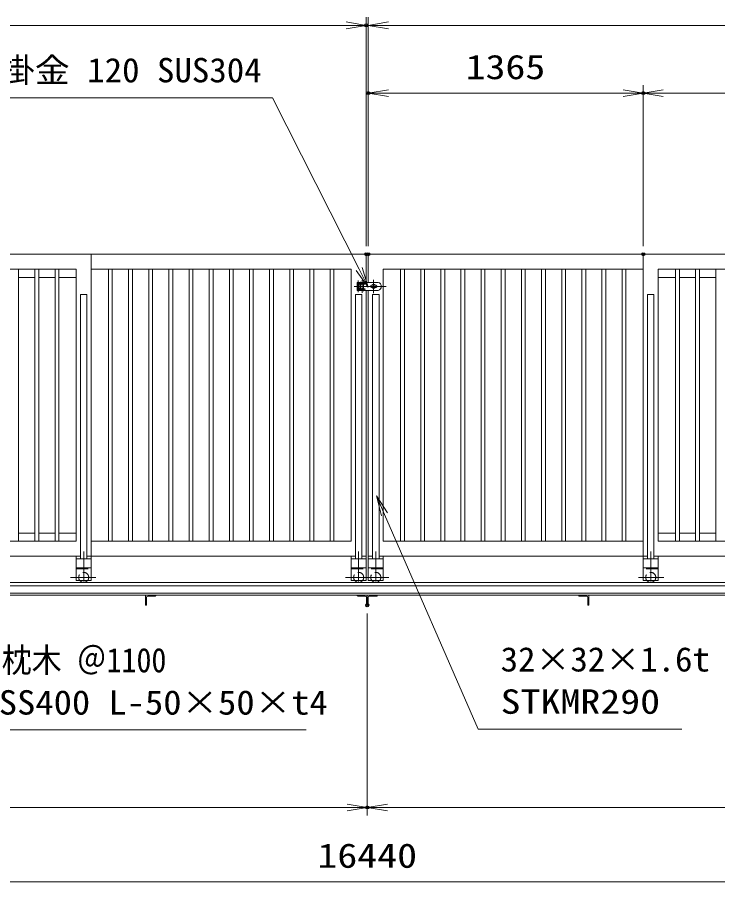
# Model space of a CAD drawing. Units: millimetres at full size. Extents: x -11880 to 11880, y -8399 to 8401.
# Drawn here: x -486 to 2991, y 796 to 5088 of the extents above; entities that cross this region are included whole.
import ezdxf
from ezdxf.enums import TextEntityAlignment as Align

# ---------------------------------------------------------------- set-up
doc = ezdxf.new("R2010")
doc.units = ezdxf.units.MM
doc.header["$LTSCALE"] = 30
doc.header["$PDMODE"] = 32
doc.header["$PDSIZE"] = 15
doc.linetypes.add('USER1', pattern=[10.7, 5, -2.5, 0.7, -2.5])
doc.linetypes.add('USER2', pattern=[2.7, 2, -0.7])
for name, color, linetype, lineweight in [('0-1_軸線', 6, 'USER1', 18), ('0-2_01', 4, 'Continuous', 18), ('0-3_外形線', 7, 'Continuous', 18), ('0-4_隠れ線', 4, 'USER2', 18), ('0-5_0', 7, 'Continuous', 18), ('0-9_寸法線', 3, 'Continuous', 18)]:
    doc.layers.add(name, color=color, linetype=linetype, lineweight=lineweight)
doc.layers.add('0-A_DEFPOINTS', color=7, linetype='Continuous')
doc.styles.add('ＭＳ ゴシック', font='')
doc.styles.get('ＭＳ ゴシック').set_extended_font_data('MS Gothic')

# ---------------------------------------------------------------- blocks, each defined once
blk = doc.blocks.new('_OPEN')
at = {"layer": '0-5_0'}
blk.add_line((0, 0), (-30, 0), dxfattribs=at)
blk.add_lwpolyline([(-30, 5), (0, 0), (-30, -5)], dxfattribs=at)
blk = doc.blocks.new('S159')
at = {"layer": '0-9_寸法線'}
for points in [[(15615046.9, -16085317.1), (15673431.7, -16085317.1), (15686301.5, -16110848.8), (15687651.8, -16113527.7)], [(15685855, -16111073.9), (15687651.8, -16113527.7), (15686747.9, -16110623.7)]]:
    blk.add_lwpolyline(points, dxfattribs=at)
at = {"layer": '0-9_寸法線', "color": 254, "style": 'ＭＳ ゴシック', "width": 1.05}
blk.add_text('MARUKI 掛金 120 SUS304', height=3637, dxfattribs=at).set_placement((15614614.9, -16084126.6), align=Align.BOTTOM_LEFT)
blk = doc.blocks.new('S162')
at = {"layer": '0-9_寸法線'}
for points in [[(15734370.6, -16179384), (15704037, -16179384), (15690102.3, -16147387.2), (15688904.4, -16144636.8)], [(15690560.7, -16147187.6), (15688904.4, -16144636.8), (15689643.8, -16147586.9)]]:
    blk.add_lwpolyline(points, dxfattribs=at)
at = {"layer": '0-9_寸法線', "color": 254, "style": 'ＭＳ ゴシック'}
for s, width, p in [('32×32×1.6t', 1.05, (15707385, -16171893.4)), ('STKMR290', 1.2, (15707385, -16178193.4))]:
    blk.add_text(s, height=3637, dxfattribs=dict(at, width=width)).set_placement(p, align=Align.BOTTOM_LEFT)
blk = doc.blocks.new('S166')
at = {"layer": '0-9_寸法線'}
for points in [[(15678440.9, -16179505.3), (15629300.9, -16179505.3), (15622675.4, -16163702.4), (15621515.5, -16160935.7)], [(15623136.5, -16163509.1), (15621515.5, -16160935.7), (15622214.3, -16163895.7)]]:
    blk.add_lwpolyline(points, dxfattribs=at)
at = {"layer": '0-9_寸法線', "color": 254, "style": 'ＭＳ ゴシック'}
for s, width, p in [('枕木 ＠1100', 0.9, (15633080.9, -16172014.7)), ('SS400 L-50×50×t4', 1.1, (15632648.9, -16178314.7))]:
    blk.add_text(s, height=3637, dxfattribs=dict(at, width=width)).set_placement(p, align=Align.BOTTOM_LEFT)

msp = doc.modelspace()

# ---------------------------------------------------------------- linework, layer by layer
at = {"layer": '0-1_軸線', "linetype": 'Continuous'}
for p, q in [((1206.32, 3722.56), (1206.32, 3780.67)), ((1225.82, 3720.31), (1225.82, 3783.66)), ((1283.32, 3718.8), (1283.32, 3784.44)), ((1187.2, 3751.95), (1345.71, 3751.95)), ((1211.41, 3764.95), (1241, 3764.95)), ((1211.41, 3738.95), (1242.62, 3738.95)), ((1218.32, 3729.56), (1218.32, 3775.29)), ((1233.32, 3728.48), (1233.32, 3775.29))]:
    msp.add_line(p, q, dxfattribs=at)
at = {"layer": '0-1_軸線'}
for p, q in [((-156.18, 2436.27), (-156.18, 2249.16)), ((1208.82, 2436.27), (1208.82, 2249.16)), ((1293.82, 2436.27), (1293.82, 2249.16)), ((2658.82, 2436.27), (2658.82, 2249.16)), ((-221.29, 2306.95), (-95.96, 2306.95)), ((1143.71, 2306.95), (1269.05, 2306.95)), ((1358.92, 2306.95), (1233.59, 2306.95)), ((2723.92, 2306.95), (2598.59, 2306.95))]:
    msp.add_line(p, q, dxfattribs=at)
at = {"layer": '0-2_01', "color": 7}
for p, q in [((-193.68, 2411.95), (-193.68, 2291.95)), ((-118.68, 2411.95), (-118.68, 2291.95)), ((1171.32, 2411.95), (1171.32, 2291.95)), ((1246.32, 2411.95), (1224.82, 2411.95)), ((1246.32, 2411.95), (1246.32, 2291.95)), ((1256.32, 2411.95), (1256.32, 2291.95)), ((1256.32, 2411.95), (1277.82, 2411.95)), ((1331.32, 2411.95), (1331.32, 2291.95)), ((2621.32, 2411.95), (2621.32, 2291.95)), ((-193.68, 2399.95), (-118.68, 2399.95)), ((1171.32, 2399.95), (1246.32, 2399.95)), ((1331.32, 2399.95), (1256.32, 2399.95)), ((2696.32, 2399.95), (2621.32, 2399.95)), ((-193.68, 2354.95), (-118.68, 2354.95)), ((1171.32, 2354.95), (1246.32, 2354.95)), ((1331.32, 2354.95), (1256.32, 2354.95)), ((2696.32, 2354.95), (2621.32, 2354.95)), ((-193.68, 2291.95), (-118.68, 2291.95)), ((1171.32, 2291.95), (1246.32, 2291.95)), ((1331.32, 2291.95), (1256.32, 2291.95))]:
    msp.add_line(p, q, dxfattribs=at)
msp.add_lwpolyline([(2696.32, 2411.95), (2696.32, 2291.95), (2621.32, 2291.95)], dxfattribs=at)
for centre in [(-156.18, 2306.95), (1208.82, 2306.95), (1293.82, 2306.95), (2658.82, 2306.95)]:
    msp.add_arc(centre, 25, 216.8699, 323.1301, dxfattribs=at)
at = {"layer": '0-3_外形線'}
for p, q in [((1246.32, 3911.95), (-1583.68, 3911.95)), ((-118.68, 2411.95), (-118.68, 3911.95)), ((1246.32, 3771.95), (1246.32, 3911.95)), ((1256.32, 3911.95), (4086.32, 3911.95)), ((1256.32, 3771.95), (1256.32, 3911.95)), ((2621.32, 2411.95), (2621.32, 3911.95)), ((-193.68, 3836.95), (-1583.68, 3836.95)), ((-479.18, 2486.95), (-479.18, 3836.95)), ((-398.18, 2486.95), (-398.18, 3836.95)), ((-379.18, 2486.95), (-379.18, 3836.95)), ((-298.18, 2486.95), (-298.18, 3836.95)), ((-279.18, 2486.95), (-279.18, 3836.95)), ((-193.68, 2486.95), (-193.68, 3836.95)), ((1171.32, 3836.95), (-118.68, 3836.95)), ((-33.18, 2486.95), (-33.18, 3836.95)), ((-14.18, 2486.95), (-14.18, 3836.95)), ((66.82, 2486.95), (66.82, 3836.95)), ((85.82, 2486.95), (85.82, 3836.95)), ((166.82, 2486.95), (166.82, 3836.95)), ((185.82, 2486.95), (185.82, 3836.95)), ((266.82, 2486.95), (266.82, 3836.95)), ((285.82, 2486.95), (285.82, 3836.95)), ((366.82, 2486.95), (366.82, 3836.95)), ((385.82, 2486.95), (385.82, 3836.95)), ((466.82, 2486.95), (466.82, 3836.95)), ((485.82, 2486.95), (485.82, 3836.95)), ((566.82, 2486.95), (566.82, 3836.95)), ((585.82, 2486.95), (585.82, 3836.95)), ((666.82, 2486.95), (666.82, 3836.95)), ((685.82, 2486.95), (685.82, 3836.95)), ((766.82, 2486.95), (766.82, 3836.95)), ((785.82, 2486.95), (785.82, 3836.95)), ((866.82, 2486.95), (866.82, 3836.95)), ((885.82, 2486.95), (885.82, 3836.95)), ((966.82, 2486.95), (966.82, 3836.95)), ((985.82, 2486.95), (985.82, 3836.95)), ((1066.82, 2486.95), (1066.82, 3836.95)), ((1085.82, 2486.95), (1085.82, 3836.95)), ((1171.32, 2486.95), (1171.32, 3836.95)), ((1416.82, 2486.95), (1416.82, 3836.95)), ((1435.82, 2486.95), (1435.82, 3836.95)), ((1516.82, 2486.95), (1516.82, 3836.95)), ((1535.82, 2486.95), (1535.82, 3836.95)), ((1616.82, 2486.95), (1616.82, 3836.95)), ((1635.82, 2486.95), (1635.82, 3836.95)), ((1716.82, 2486.95), (1716.82, 3836.95)), ((1735.82, 2486.95), (1735.82, 3836.95)), ((1816.82, 2486.95), (1816.82, 3836.95)), ((1835.82, 2486.95), (1835.82, 3836.95)), ((1916.82, 2486.95), (1916.82, 3836.95)), ((1935.82, 2486.95), (1935.82, 3836.95)), ((2016.82, 2486.95), (2016.82, 3836.95)), ((2035.82, 2486.95), (2035.82, 3836.95)), ((2116.82, 2486.95), (2116.82, 3836.95)), ((2135.82, 2486.95), (2135.82, 3836.95)), ((2216.82, 2486.95), (2216.82, 3836.95)), ((2235.82, 2486.95), (2235.82, 3836.95)), ((2316.82, 2486.95), (2316.82, 3836.95)), ((2335.82, 2486.95), (2335.82, 3836.95)), ((2416.82, 2486.95), (2416.82, 3836.95)), ((2435.82, 2486.95), (2435.82, 3836.95)), ((2516.82, 2486.95), (2516.82, 3836.95)), ((2535.82, 2486.95), (2535.82, 3836.95)), ((2696.32, 3836.95), (4086.32, 3836.95)), ((2696.32, 2486.95), (2696.32, 3836.95)), ((2781.82, 2486.95), (2781.82, 3836.95)), ((2800.82, 2486.95), (2800.82, 3836.95)), ((2881.82, 2486.95), (2881.82, 3836.95)), ((2900.82, 2486.95), (2900.82, 3836.95)), ((2981.82, 2486.95), (2981.82, 3836.95)), ((-479.18, 3796.95), (-398.18, 3796.95)), ((-379.18, 3796.95), (-298.18, 3796.95)), ((-279.18, 3796.95), (-193.68, 3796.95)), ((2781.82, 3796.95), (2696.32, 3796.95)), ((2881.82, 3796.95), (2800.82, 3796.95)), ((2981.82, 3796.95), (2900.82, 3796.95)), ((1306.32, 3771.95), (1201.32, 3771.95)), ((1201.32, 3771.95), (1201.32, 3731.95)), ((1293.32, 3757.95), (1273.32, 3757.95)), ((1293.32, 3745.95), (1273.32, 3745.95)), ((-172.18, 3711.95), (-172.18, 2399.95)), ((-172.18, 3711.95), (-140.18, 3711.95)), ((-140.18, 3711.95), (-140.18, 2399.95)), ((1192.82, 3711.95), (1192.82, 2399.95)), ((1192.82, 3711.95), (1224.82, 3711.95)), ((1201.32, 3731.95), (1306.32, 3731.95)), ((1224.82, 3711.95), (1224.82, 2399.95)), ((1246.32, 2411.95), (1246.32, 3731.95)), ((1256.32, 2411.95), (1256.32, 3731.95)), ((1309.82, 3711.95), (1277.82, 3711.95)), ((1277.82, 3711.95), (1277.82, 2399.95)), ((1309.82, 3711.95), (1309.82, 2399.95)), ((2642.82, 3711.95), (2642.82, 2399.95)), ((2674.82, 3711.95), (2642.82, 3711.95)), ((2674.82, 3711.95), (2674.82, 2399.95)), ((-398.18, 2526.95), (-479.18, 2526.95)), ((-298.18, 2526.95), (-379.18, 2526.95)), ((-193.68, 2526.95), (-279.18, 2526.95)), ((2696.32, 2526.95), (2781.82, 2526.95)), ((2800.82, 2526.95), (2881.82, 2526.95)), ((2900.82, 2526.95), (2981.82, 2526.95)), ((-193.68, 2486.95), (-1583.68, 2486.95)), ((-118.68, 2486.95), (1171.32, 2486.95)), ((2696.32, 2486.95), (4086.32, 2486.95)), ((-172.18, 2411.95), (-1583.68, 2411.95)), ((1191.32, 2411.95), (-140.18, 2411.95)), ((1311.32, 2411.95), (2642.82, 2411.95)), ((2674.82, 2411.95), (4086.32, 2411.95)), ((1251.32, 2281.95), (-6956.68, 2281.95)), ((1251.32, 2281.95), (9459.32, 2281.95)), ((1251.32, 2264.46), (-6956.68, 2264.46)), ((1251.32, 2264.46), (9459.32, 2264.46)), ((1251.32, 2228.76), (-6956.68, 2228.76)), ((1251.32, 2218.46), (-6956.68, 2218.46)), ((196.32, 2218.46), (146.32, 2218.46)), ((151.32, 2218.46), (151.32, 2168.46)), ((155.32, 2171.46), (155.32, 2207.96)), ((161.82, 2214.46), (198.32, 2214.46)), ((201.32, 2217.46), (201.32, 2218.46)), ((1201.32, 2217.46), (1201.32, 2218.46)), ((1240.82, 2214.46), (1204.32, 2214.46)), ((1247.32, 2171.46), (1247.32, 2207.96)), ((1251.32, 2228.76), (9459.32, 2228.76)), ((1251.32, 2218.46), (9459.32, 2218.46)), ((1251.32, 2218.46), (1251.32, 2168.46)), ((1251.32, 2218.46), (1251.32, 2168.46)), ((1255.32, 2171.46), (1255.32, 2207.96)), ((1261.82, 2214.46), (1298.32, 2214.46)), ((1301.32, 2217.46), (1301.32, 2218.46)), ((2301.32, 2217.46), (2301.32, 2218.46)), ((2340.82, 2214.46), (2304.32, 2214.46)), ((2306.32, 2218.46), (2356.32, 2218.46)), ((2347.32, 2171.46), (2347.32, 2207.96)), ((151.32, 2168.46), (152.32, 2168.46)), ((1251.32, 2168.46), (1250.32, 2168.46)), ((1251.32, 2168.46), (1252.32, 2168.46))]:
    msp.add_line(p, q, dxfattribs=at)
for points in [[(2621.32, 2486.95), (1331.32, 2486.95), (1331.32, 3836.95), (2621.32, 3836.95)], [(2351.32, 2218.46), (2351.32, 2168.46), (2350.32, 2168.46)]]:
    msp.add_lwpolyline(points, dxfattribs=at)
for centre in [(1218.32, 3764.95), (1218.32, 3738.95), (1233.32, 3764.95), (1233.32, 3738.95)]:
    msp.add_circle(centre, 4, dxfattribs=at)
for centre, radius, start, end in [((1273.32, 3751.95), 6, 90.00001, 270), ((1283.32, 3751.95), 10, 36.8699, 143.1301), ((1283.32, 3751.95), 10, 216.8699, 323.1301), ((1293.32, 3751.95), 6, 270, 90.00001), ((1300.48, 3751.95), 20.83, 286.2601, 73.73985), ((161.82, 2207.96), 6.5, 90, 180), ((198.32, 2217.46), 3, 270, 0), ((1204.32, 2217.46), 3, 180, 270), ((1240.82, 2207.96), 6.5, 0, 90), ((1261.82, 2207.96), 6.5, 90, 180), ((1298.32, 2217.46), 3, 270, 0), ((2304.32, 2217.46), 3, 180, 270), ((2340.82, 2207.96), 6.5, 0, 90), ((152.32, 2171.46), 3, 270, 0), ((1250.32, 2171.46), 3, 180, 270), ((1252.32, 2171.46), 3, 270, 0), ((2350.32, 2171.46), 3, 180, 270)]:
    msp.add_arc(centre, radius, start, end, dxfattribs=at)
at = {"layer": '0-4_隠れ線', "linetype": 'Continuous'}
msp.add_line((1211.32, 3731.95), (1211.32, 3771.95), dxfattribs=at)
at = {"layer": '0-4_隠れ線'}
for p, q in [((-193.68, 2348.95), (-118.68, 2348.95)), ((1171.32, 2348.95), (1246.32, 2348.95)), ((1331.32, 2348.95), (1256.32, 2348.95)), ((2696.32, 2348.95), (2621.32, 2348.95))]:
    msp.add_line(p, q, dxfattribs=at)
for centre in [(-156.18, 2306.95), (1208.82, 2306.95), (1293.82, 2306.95), (2658.82, 2306.95)]:
    msp.add_arc(centre, 25, 323.1301, 216.8699, dxfattribs=at)
at = {"layer": '0-9_寸法線'}
for p, q in [((1246.32, 3951.95), (1246.32, 5088.28)), ((1246.32, 3951.95), (1246.32, 5088.28)), ((1256.32, 3951.95), (1256.32, 5088.28)), ((1256.32, 3951.95), (1256.32, 5088.28)), ((1246.32, 5048.28), (-4788.68, 5048.28)), ((1146.32, 5048.28), (1046.32, 5048.28)), ((1256.32, 5048.28), (1246.32, 5048.28)), ((1256.32, 5048.28), (7291.32, 5048.28)), ((1356.32, 5048.28), (1456.32, 5048.28)), ((1256.32, 3951.95), (1256.32, 4751.95)), ((2621.32, 3951.95), (2621.32, 4751.95)), ((2621.32, 3951.95), (2621.32, 4751.95)), ((2621.32, 4711.95), (1256.32, 4711.95)), ((4086.32, 4711.95), (2621.32, 4711.95)), ((1251.32, 2128.46), (1251.32, 1124.46)), ((1251.32, 2128.46), (1251.32, 1124.46)), ((-4148.68, 1164.46), (1251.32, 1164.46)), ((1251.32, 1164.46), (6651.32, 1164.46)), ((-6968.68, 795.86), (9471.32, 795.86))]:
    msp.add_line(p, q, dxfattribs=at)
at = {"layer": '0-A_DEFPOINTS'}
for p in [(1246.32, 5048.28), (1256.32, 4711.95), (2621.32, 4711.95), (1246.32, 3911.95), (1256.32, 3911.95), (2621.32, 3911.95), (1251.32, 2168.46), (1251.32, 1164.46)]:
    msp.add_point(p, dxfattribs=at)

# ---------------------------------------------------------------- block references
at = {"layer": '0-9_寸法線'}
for name, p, xscale, yscale in [('_OPEN', (1246.32, 5048.28), 3.333333, 3.333333), ('_OPEN', (1246.32, 5048.28), 3.333333, 3.333333), ('S159', (-521665.86, 540866.31), 0.03333333, 0.03333333), ('_OPEN', (2621.32, 4711.95), 3.333333, 3.333333), ('S162', (-521665.86, 540866.31), 0.03333333, 0.03333333), ('S166', (-521665.86, 540866.31), 0.03333333, 0.03333333), ('_OPEN', (1251.32, 1164.46), 3.333333, 3.333333)]:
    msp.add_blockref(name, p, dxfattribs=dict(at, xscale=xscale, yscale=yscale))
at = {"layer": '0-9_寸法線', "xscale": 3.333333, "yscale": 3.333333, "rotation": 180}
for p in [(1256.32, 5048.28), (1256.32, 5048.28), (1256.32, 4711.95), (2621.32, 4711.95), (1251.32, 1164.46)]:
    msp.add_blockref('_OPEN', p, dxfattribs=at)

# ---------------------------------------------------------------- texts
at = {"layer": '0-9_寸法線', "color": 254, "style": 'ＭＳ ゴシック', "width": 1.2}
for s, p in [('1365', (1739.62, 4744.64)), ('16440', (1004.12, 828.55))]:
    msp.add_text(s, height=121.2, dxfattribs=at).set_placement(p, align=Align.BOTTOM_LEFT)

doc.saveas('drawing.dxf')
